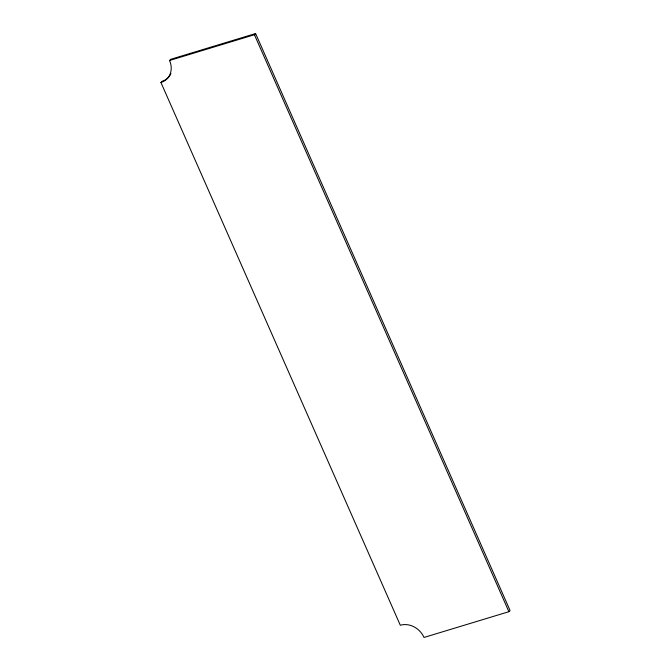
<?xml version="1.0" encoding="UTF-8"?>
<svg xmlns="http://www.w3.org/2000/svg" width="671" height="671" viewBox="0 0 671 671"><rect width="100%" height="100%" fill="white"/><g stroke="black" fill="none" stroke-linecap="round" stroke-linejoin="round"><path stroke-width="1.01" d="M169.553 60.491L170.719 59.308L255.601 33.55L510.069 610.509L508.903 611.692L424.022 637.45A19.157 16.364 44.5 0 0 400.319 625.255L160.931 82.499A19.157 16.364 44.5 0 0 169.553 60.491L254.435 34.733L255.601 33.55M160.931 82.499L162.097 81.308A19.157 16.364 44.5 0 0 170.954 73.684M254.435 34.733L508.903 611.692"/></g></svg>
